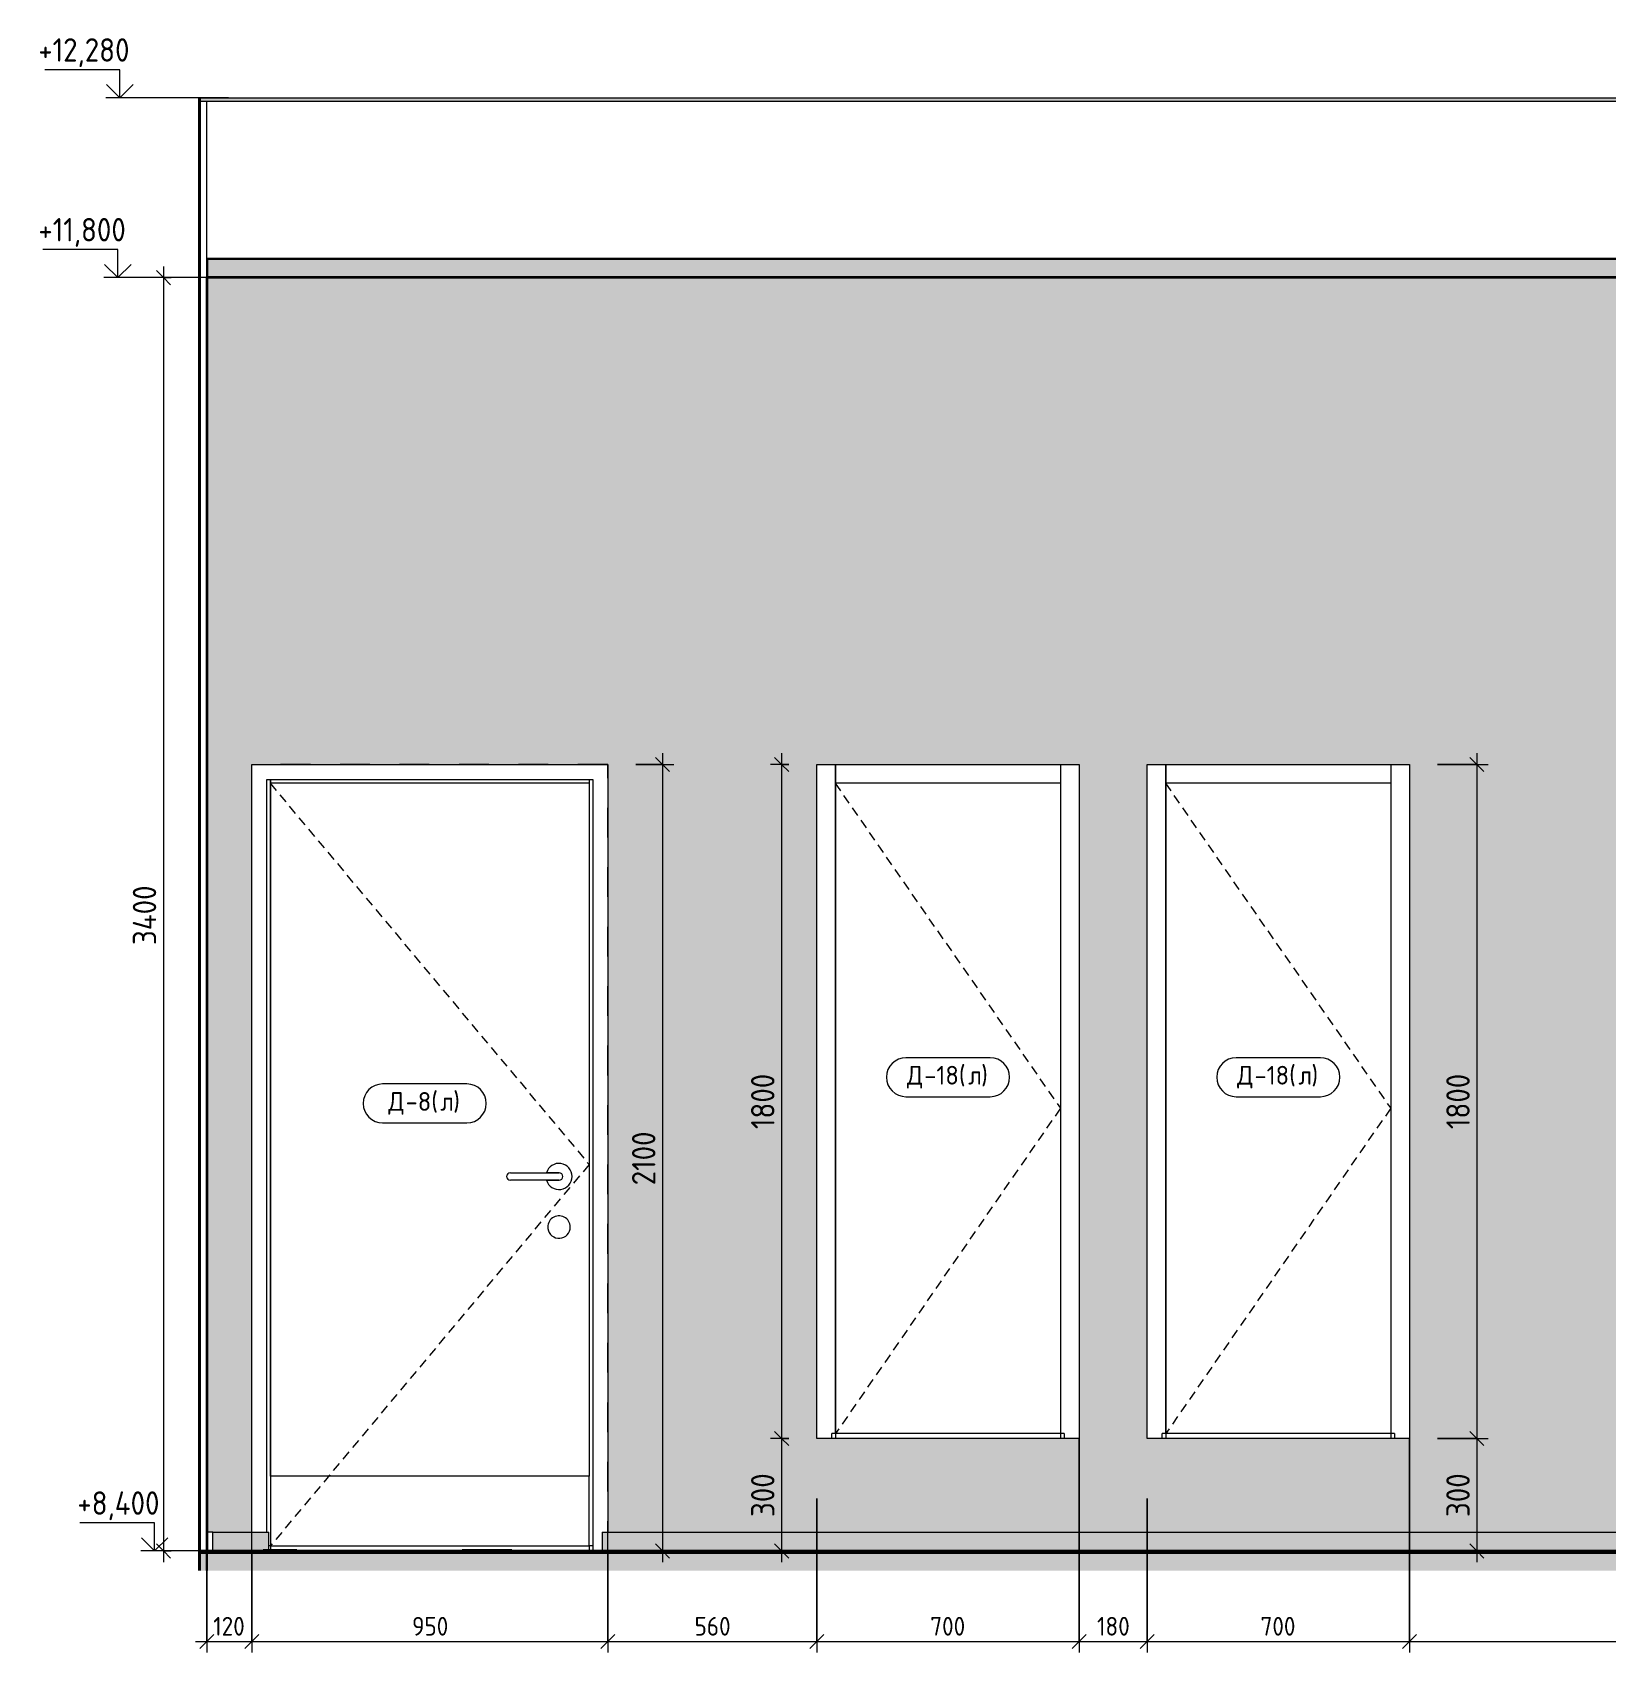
# Model space of a CAD drawing. Header units: millimetres. Extents: x 80461 to 154144, y -1987 to 15370.
# Drawn here: x 118010 to 122209, y 8129 to 12455 of the extents above; entities that cross this region are included whole.
import ezdxf

# ---------------------------------------------------------------- set-up
doc = ezdxf.new("R2010")
doc.units = ezdxf.units.MM
doc.linetypes.add('200_ШТРИХ__ш1_п0_6_', pattern=[40, 25, -15])
doc.linetypes.add('Штрих', pattern=[158.75, 79.375, -79.375])
for name, color, linetype, lineweight in [('A-ANNO-DIMS', 7, 'Continuous', 9), ('A-ANNO-DIMS-25', 7, 'Continuous', 9), ('A-DOOR', 7, 'Continuous', 9), ('A-DOOR-2', 7, 'Штрих', 9), ('A-DOOR-3', 7, '200_ШТРИХ__ш1_п0_6_', 9), ('A-DOOR-FRAM-1', 7, 'Continuous', 9), ('A-DOOR-IDEN', 7, 'Continuous', 9), ('A-FLOR', 7, 'Continuous', 9), ('A-GENM', 7, 'Continuous', 9), ('A-WALL-PATT', 7, 'Continuous', 9), ('G-ANNO-DIMS', 7, 'Continuous', 9), ('G-ANNO-DIMS-1', 7, 'Continuous', 20), ('I-WALL', 7, 'Continuous', 9)]:
    doc.layers.add(name, color=color, linetype=linetype, lineweight=lineweight)
for name, color, linetype, lineweight, true_color in [('A-CLNG-1', 7, 'Continuous', 9, 0x787878), ('A-CLNG-FNSH-1', 7, 'Continuous', 30, 0x3c3c3c), ('A-FLOR-1', 7, 'Continuous', 9, 0x787878), ('A-FLOR-FNSH-1', 7, 'Continuous', 40, 0x3c3c3c), ('A-FLOR-FNSH-2', 7, 'Continuous', 30, 0x3c3c3c), ('A-WALL-4', 7, 'Continuous', 40, 0x3c3c3c), ('A-WALL-5', 7, 'Continuous', 30, 0x3c3c3c), ('A-WALL-FNSH-3', 7, 'Continuous', 30, 0x3c3c3c)]:
    doc.layers.add(name, color=color, linetype=linetype, lineweight=lineweight, true_color=true_color)
doc.styles.add('GOST Common_5', font='GOST_Common.ttf', dxfattribs={"height": 50})
doc.styles.add('ISOCPEUR_2', font='isocpeur.ttf', dxfattribs={"width": 0.9, "height": 62.5})
doc.styles.add('ISOCPEUR_3', font='isocpeur.ttf', dxfattribs={"width": 0.9, "height": 50})
doc.dimstyles.new('ISO-2_0_0_9К_Средний_округл2', dxfattribs={"dimscale": 304.8, "dimtxt": 49.799059, "dimasz": 0.123031, "dimexe": 0.098425, "dimexo": 0, "dimgap": 0, "dimtad": 1, "dimdec": 0, "dimrnd": 10, "dimzin": 0, "dimdsep": 46, "dimtxsty": 'ISOCPEUR_3', "dimblk1": 'OBLIQUE', "dimblk2": 'OBLIQUE', "dimsah": 1, "dimcen": 0.09, "dimdle": 0.098425, "dimazin": 0, "dimtfac": 1, "dimtdec": 4, "dimtix": 1, "dimtmove": 0, "dimatfit": 3, "dimfxl": 1, "dimtvp": 1, "dimtolj": 1, "dimtzin": 0, "dimarcsym": 2})
doc.dimstyles.new('ISO-2_5_0_9К_БОЛЬШОЙ_1', dxfattribs={"dimscale": 304.8, "dimtxt": 62.248823, "dimasz": 0.123031, "dimexe": 0.098425, "dimexo": 0.246063, "dimgap": 0, "dimtad": 1, "dimdec": 0, "dimrnd": 10, "dimzin": 0, "dimdsep": 46, "dimtxsty": 'ISOCPEUR_2', "dimblk1": 'OBLIQUE', "dimblk2": 'OBLIQUE', "dimsah": 1, "dimcen": 0.09, "dimdle": 0.098425, "dimazin": 0, "dimtfac": 1, "dimtdec": 4, "dimtix": 1, "dimtmove": 0, "dimatfit": 3, "dimfxl": 1, "dimtvp": 1, "dimtolj": 1, "dimtzin": 0, "dimarcsym": 2})

# ---------------------------------------------------------------- blocks, each defined once
blk = doc.blocks.new('110_Дверь_СКБ_1Ст_Внутренняя1 - Д-8 950x2100h_охрана-31784688-Развертка 3_41-1')
at = {"layer": 'A-DOOR'}
for p, q in [((86010, 10450), (85160, 10450)), ((85160, 8600), (85160, 10450)), ((86010, 10450), (86010, 8600)), ((85800, 9410), (85930, 9410)), ((85930, 9390), (85800, 9390)), ((85930, 9410), (85896.5, 9410)), ((85896.5, 9390), (85930, 9390)), ((86010, 8600), (85160, 8600)), ((85160, 8600), (85160, 8414)), ((86010, 8414), (86010, 8600)), ((85160, 8414), (86010, 8414))]:
    blk.add_line(p, q, dxfattribs=at)
for centre, radius, start, end in [((85930, 9400), 35, 0, 163.3985), ((85800, 9400), 10, 90, 270), ((85930, 9400), 35, 196.6015, 0), ((85930, 9400), 10, 270, 90), ((85930, 9400), 10, 270, 90), ((85930, 9265), 30, 0, 188.1699), ((85930, 9265), 30, 188.1699, 0)]:
    blk.add_arc(centre, radius, start, end, dxfattribs=at)
at = {"layer": 'A-DOOR-2'}
for p, q in [((86060, 10500), (85110, 10500)), ((85110, 8400), (85110, 10500)), ((86060, 10500), (85110, 10500)), ((85110, 8400), (85110, 10500)), ((86060, 8400), (86060, 10500)), ((86060, 8400), (86060, 10500))]:
    blk.add_line(p, q, dxfattribs=at)
at = {"layer": 'A-DOOR-3'}
for p, q in [((85158.6, 10450), (86010, 9432)), ((86010, 9432), (85160, 8414))]:
    blk.add_line(p, q, dxfattribs=at)
at = {"layer": 'A-DOOR-FRAM-1'}
for p, q in [((85150, 8450), (85150, 10460)), ((85150, 10460), (86020, 10460)), ((85160, 10450), (85160, 10460)), ((85160, 10460), (85160, 8600)), ((86010, 10450), (85160, 10450)), ((86010, 10460), (86010, 10450)), ((86010, 10460), (86010, 8600)), ((86020, 10460), (86020, 8402)), ((85160, 8414), (85155, 8414)), ((85160, 8414), (85160, 8402)), ((86010, 8414), (86010, 8402)), ((86020, 8414), (86010, 8414))]:
    blk.add_line(p, q, dxfattribs=at)
blk = doc.blocks.new('110_Дверь_СКБ_1Ст - д-18 700x2100h_Технический шкаф ЭОМ и СС-23257539-Развертка 3_41-1')
at = {"layer": 'A-DOOR'}
for p, q in [((87268.4, 10450), (86668.4, 10450)), ((86668.4, 8714), (86668.4, 10450)), ((87268.4, 10450), (87268.4, 8714)), ((87268.4, 8714), (86668.4, 8714))]:
    blk.add_line(p, q, dxfattribs=at)
at = {"layer": 'A-DOOR-3'}
for p, q in [((86667, 10450), (87268.4, 9582)), ((87268.4, 9582), (86668.4, 8714))]:
    blk.add_line(p, q, dxfattribs=at)
at = {"layer": 'A-DOOR-FRAM-1'}
for p, q in [((86668.4, 10450), (86668.4, 10500)), ((86668.4, 10500), (86668.4, 8700)), ((87268.4, 10500), (87268.4, 10450)), ((87268.4, 10500), (87268.4, 8700)), ((87268.4, 10450), (86668.4, 10450)), ((86658.4, 8700), (86658.4, 8714)), ((87278.4, 8714), (86658.4, 8714)), ((87278.4, 8714), (87278.4, 8700))]:
    blk.add_line(p, q, dxfattribs=at)
blk = doc.blocks.new('Плинтус - Плинтус светлый _сад_-33488257-Развертка 3_41-1')
at = {"layer": 'A-GENM'}
for p, q in [((85006, 8450), (84991, 8450)), ((84991, 8450), (84991, 8400)), ((85006, 8400), (85006, 8450)), ((84991, 8400), (85006, 8400))]:
    blk.add_line(p, q, dxfattribs=at)
blk = doc.blocks.new('Плинтус - Плинтус светлый _сад_-33488253-Развертка 3_41-1')
at = {"layer": 'A-GENM'}
blk.add_hatch(color=256, dxfattribs=at).paths.add_polyline_path([(85075.6, 8400), (85140, 8400), (85140, 8402), (85155, 8402), (85155, 8450), (85006, 8450), (85006, 8400)])
for p in [(85006, 8450), (85155, 8402)]:
    blk.add_line(p, (85155, 8450), dxfattribs=at)
blk = doc.blocks.new('Плинтус - Плинтус светлый _сад_-33488255-Развертка 3_41-1')
at = {"layer": 'A-GENM'}
for p, q in [((85006, 8450), (84991, 8450)), ((84991, 8450), (84991, 8400)), ((85006, 8400), (85006, 8450)), ((84991, 8400), (85006, 8400))]:
    blk.add_line(p, q, dxfattribs=at)
blk = doc.blocks.new('Плинтус - Плинтус светлый _сад_-V4-Развертка 3_41-1')
at = {"layer": 'A-GENM'}
for p in [(85006, 8450), (85155, 8402)]:
    blk.add_line(p, (85155, 8450), dxfattribs=at)
blk = doc.blocks.new('Плинтус - Плинтус светлый _сад_-33488251-Развертка 3_41-1')
at = {"layer": 'A-GENM'}
blk.add_hatch(color=256, dxfattribs=at).paths.add_polyline_path([(86661.2, 8400), (89465, 8400), (89465, 8450), (86045, 8450), (86045, 8402), (86054, 8402), (86054, 8400), (86490, 8400)])
for p, q in [((86045, 8450), (89465, 8450)), ((86045, 8450), (86045, 8402)), ((89465, 8400), (89465, 8450))]:
    blk.add_line(p, q, dxfattribs=at)
blk = doc.blocks.new('Высотные отметки - Стрелка_Верх-17668718-Развертка 3_41-1')
at = {"layer": 'G-ANNO-DIMS'}
for p, q in [((84757.5, 12355), (84557.5, 12355)), ((84757.5, 12280), (84757.5, 12355)), ((84795.4, 12280), (84720.4, 12280))]:
    blk.add_line(p, q, dxfattribs=at)
at = {"layer": 'G-ANNO-DIMS-1'}
for q in [(84722.1, 12315.4), (84792.8, 12315.4)]:
    blk.add_line((84757.5, 12280), q, dxfattribs=at)
blk = doc.blocks.new('DIMBLOCK7-Развертка 3_41-1')
at = {"layer": 'A-ANNO-DIMS-25'}
for p, q in [((118475.6, 8400), (118475.6, 8128.7)), ((118475.6, 8158.7), (118475.6, 8400)), ((118595.6, 8400), (118595.6, 8128.7)), ((118595.6, 8158.7), (118595.6, 8400)), ((118445.6, 8158.7), (118595.6, 8158.7))]:
    blk.add_line(p, q, dxfattribs=at)
at = {"layer": 'A-ANNO-DIMS-25', "lineweight": 20}
for p, q in [((118475.6, 8158.7), (118494.4, 8177.4)), ((118595.6, 8158.7), (118614.4, 8177.4)), ((118475.6, 8158.7), (118456.9, 8139.9)), ((118595.6, 8158.7), (118576.9, 8139.9))]:
    blk.add_line(p, q, dxfattribs=at)
at = {"layer": 'A-ANNO-DIMS-25', "color": 0, "insert": (118492.5, 8224), "char_height": 50, "width": 103.429, "attachment_point": 1, "line_spacing_factor": 1.149209, "style": 'ISOCPEUR_3'}
blk.add_mtext('120', dxfattribs=at)
blk = doc.blocks.new('_Oblique')
at = {"color": 0, "linetype": 'ByBlock', "lineweight": -2}
blk.add_line((-0.5, -0.5), (0.5, 0.5), dxfattribs=at)
blk = doc.blocks.new('DIMBLOCK8-Развертка 3_41-1')
at = {"layer": 'A-ANNO-DIMS-25'}
for p, q in [((118595.6, 8400), (118595.6, 8128.7)), ((118595.6, 8158.7), (118595.6, 8400)), ((119545.6, 8400), (119545.6, 8128.7)), ((119545.6, 8158.7), (119545.6, 8400)), ((118595.6, 8158.7), (119545.6, 8158.7))]:
    blk.add_line(p, q, dxfattribs=at)
at = {"layer": 'A-ANNO-DIMS-25', "lineweight": 20}
for p, q in [((118595.6, 8158.7), (118614.4, 8177.4)), ((119545.6, 8158.7), (119564.4, 8177.4)), ((118595.6, 8158.7), (118576.9, 8139.9)), ((119545.6, 8158.7), (119526.9, 8139.9))]:
    blk.add_line(p, q, dxfattribs=at)
at = {"layer": 'A-ANNO-DIMS-25', "color": 0, "insert": (119023.2, 8224), "char_height": 50, "width": 113.772, "attachment_point": 1, "line_spacing_factor": 1.149209, "style": 'ISOCPEUR_3'}
blk.add_mtext('950', dxfattribs=at)
blk = doc.blocks.new('DIMBLOCK9-Развертка 3_41-1')
at = {"layer": 'A-ANNO-DIMS-25'}
for p, q in [((120104, 8540), (120104, 8128.7)), ((120104, 8158.7), (120104, 8540)), ((119545.6, 8400), (119545.6, 8128.7)), ((119545.6, 8158.7), (119545.6, 8400)), ((119545.6, 8158.7), (120104, 8158.7))]:
    blk.add_line(p, q, dxfattribs=at)
at = {"layer": 'A-ANNO-DIMS-25', "lineweight": 20}
for p, q in [((119545.6, 8158.7), (119564.4, 8177.4)), ((120104, 8158.7), (120122.8, 8177.4)), ((119545.6, 8158.7), (119526.9, 8139.9)), ((120104, 8158.7), (120085.3, 8139.9))]:
    blk.add_line(p, q, dxfattribs=at)
at = {"layer": 'A-ANNO-DIMS-25', "color": 0, "insert": (119777.4, 8224), "char_height": 50, "width": 113.772, "attachment_point": 1, "line_spacing_factor": 1.149209, "style": 'ISOCPEUR_3'}
blk.add_mtext('560', dxfattribs=at)
blk = doc.blocks.new('DIMBLOCK10-Развертка 3_41-1')
at = {"layer": 'A-ANNO-DIMS-25'}
for p, q in [((120804, 8700), (120804, 8128.7)), ((120804, 8158.7), (120804, 8700)), ((120104, 8540), (120104, 8128.7)), ((120104, 8158.7), (120104, 8540)), ((120104, 8158.7), (120804, 8158.7))]:
    blk.add_line(p, q, dxfattribs=at)
at = {"layer": 'A-ANNO-DIMS-25', "lineweight": 20}
for p, q in [((120104, 8158.7), (120122.8, 8177.4)), ((120804, 8158.7), (120822.8, 8177.4)), ((120104, 8158.7), (120085.3, 8139.9)), ((120804, 8158.7), (120785.3, 8139.9))]:
    blk.add_line(p, q, dxfattribs=at)
at = {"layer": 'A-ANNO-DIMS-25', "color": 0, "insert": (120406.6, 8224), "char_height": 50, "width": 113.772, "attachment_point": 1, "line_spacing_factor": 1.149209, "style": 'ISOCPEUR_3'}
blk.add_mtext('700', dxfattribs=at)
blk = doc.blocks.new('DIMBLOCK11-Развертка 3_41-1')
at = {"layer": 'A-ANNO-DIMS-25'}
for p, q in [((120804, 8700), (120804, 8128.7)), ((120804, 8158.7), (120804, 8700)), ((120985.6, 8540), (120985.6, 8128.7)), ((120985.6, 8158.7), (120985.6, 8540)), ((120804, 8158.7), (120985.6, 8158.7))]:
    blk.add_line(p, q, dxfattribs=at)
at = {"layer": 'A-ANNO-DIMS-25', "lineweight": 20}
for p, q in [((120804, 8158.7), (120822.8, 8177.4)), ((120985.6, 8158.7), (121004.4, 8177.4)), ((120804, 8158.7), (120785.3, 8139.9)), ((120985.6, 8158.7), (120966.9, 8139.9))]:
    blk.add_line(p, q, dxfattribs=at)
at = {"layer": 'A-ANNO-DIMS-25', "color": 0, "insert": (120851.7, 8224), "char_height": 50, "width": 103.429, "attachment_point": 1, "line_spacing_factor": 1.149209, "style": 'ISOCPEUR_3'}
blk.add_mtext('180', dxfattribs=at)
blk = doc.blocks.new('DIMBLOCK12-Развертка 3_41-1')
at = {"layer": 'A-ANNO-DIMS-25'}
for p, q in [((121685.6, 8700), (121685.6, 8128.7)), ((121685.6, 8158.7), (121685.6, 8700)), ((120985.6, 8540), (120985.6, 8128.7)), ((120985.6, 8158.7), (120985.6, 8540)), ((120985.6, 8158.7), (121685.6, 8158.7))]:
    blk.add_line(p, q, dxfattribs=at)
at = {"layer": 'A-ANNO-DIMS-25', "lineweight": 20}
for p, q in [((120985.6, 8158.7), (121004.4, 8177.4)), ((121685.6, 8158.7), (121704.4, 8177.4)), ((120985.6, 8158.7), (120966.9, 8139.9)), ((121685.6, 8158.7), (121666.9, 8139.9))]:
    blk.add_line(p, q, dxfattribs=at)
at = {"layer": 'A-ANNO-DIMS-25', "color": 0, "insert": (121288.2, 8224), "char_height": 50, "width": 113.772, "attachment_point": 1, "line_spacing_factor": 1.149209, "style": 'ISOCPEUR_3'}
blk.add_mtext('700', dxfattribs=at)
blk = doc.blocks.new('DIMBLOCK13-Развертка 3_41-1')
at = {"layer": 'A-ANNO-DIMS-25'}
for p, q in [((121685.6, 8700), (121685.6, 8128.7)), ((121685.6, 8158.7), (121685.6, 8700)), ((122935.6, 8400), (122935.6, 8128.7)), ((122935.6, 8158.7), (122935.6, 8400)), ((121685.6, 8158.7), (122935.6, 8158.7))]:
    blk.add_line(p, q, dxfattribs=at)
at = {"layer": 'A-ANNO-DIMS-25', "lineweight": 20}
for p, q in [((121685.6, 8158.7), (121704.4, 8177.4)), ((122935.6, 8158.7), (122954.4, 8177.4)), ((121685.6, 8158.7), (121666.9, 8139.9)), ((122935.6, 8158.7), (122916.9, 8139.9))]:
    blk.add_line(p, q, dxfattribs=at)
at = {"layer": 'A-ANNO-DIMS-25', "color": 0, "insert": (122251.7, 8224), "char_height": 50, "width": 141.353, "attachment_point": 1, "line_spacing_factor": 1.149209, "style": 'ISOCPEUR_3'}
blk.add_mtext('1250', dxfattribs=at)
blk = doc.blocks.new('DIMBLOCK25-Развертка 3_41-1')
at = {"layer": 'A-ANNO-DIMS-25', "lineweight": 20}
for p, q in [((119692.1, 10500), (119673.3, 10518.7)), ((119692.1, 10500), (119710.8, 10481.2)), ((119692.1, 8400), (119673.3, 8418.7)), ((119692.1, 8400), (119710.8, 8381.2))]:
    blk.add_line(p, q, dxfattribs=at)
at = {"layer": 'A-ANNO-DIMS-25'}
for p, q in [((119692.1, 10530), (119692.1, 8370)), ((119620.6, 10500), (119722.1, 10500)), ((119692.1, 10500), (119620.6, 10500)), ((119643.6, 8400), (119722.1, 8400)), ((119692.1, 8400), (119643.6, 8400))]:
    blk.add_line(p, q, dxfattribs=at)
at = {"layer": 'A-ANNO-DIMS-25', "color": 0, "insert": (119610.4, 9376.4), "char_height": 62.5, "width": 176.691, "attachment_point": 1, "rotation": 90, "line_spacing_factor": 1.149209, "style": 'ISOCPEUR_2'}
blk.add_mtext('2100', dxfattribs=at)
blk = doc.blocks.new('М_двери - Типоразмер_рамка-25223575-Развертка 3_41-1')
at = {"layer": 'A-DOOR-IDEN'}
for p, q in [((85683.9, 9647), (85459.1, 9647)), ((85459.1, 9543), (85683.9, 9543))]:
    blk.add_line(p, q, dxfattribs=at)
for centre, start, end in [((85459.1, 9595), 90, 270), ((85683.9, 9595), 270, 90)]:
    blk.add_arc(centre, 52, start, end, dxfattribs=at)
blk = doc.blocks.new('DIMBLOCK39-Развертка 3_41-1')
at = {"layer": 'A-ANNO-DIMS-25', "lineweight": 20}
for p, q in [((120009.8, 10500), (119991.1, 10518.8)), ((120009.8, 10500), (120028.6, 10481.2)), ((120009.8, 8700), (119991.1, 8718.8)), ((120009.8, 8700), (120028.6, 8681.2))]:
    blk.add_line(p, q, dxfattribs=at)
at = {"layer": 'A-ANNO-DIMS-25'}
for p, q in [((120009.8, 10530), (120009.8, 8700)), ((120029, 10500), (119979.8, 10500)), ((120009.8, 10500), (120029, 10500)), ((120029, 8700), (119979.8, 8700)), ((120009.8, 8700), (120029, 8700))]:
    blk.add_line(p, q, dxfattribs=at)
at = {"layer": 'A-ANNO-DIMS-25', "color": 0, "insert": (119928.2, 9526.4), "char_height": 62.5, "width": 176.691, "attachment_point": 1, "rotation": 90, "line_spacing_factor": 1.149209, "style": 'ISOCPEUR_2'}
blk.add_mtext('1800', dxfattribs=at)
blk = doc.blocks.new('DIMBLOCK40-Развертка 3_41-1')
at = {"layer": 'A-ANNO-DIMS-25'}
for p, q in [((120029, 8700), (119979.8, 8700)), ((120009.8, 8700), (120009.8, 8370)), ((120009.8, 8700), (120029, 8700)), ((119961.3, 8400), (120039.8, 8400)), ((120009.8, 8400), (119961.3, 8400))]:
    blk.add_line(p, q, dxfattribs=at)
at = {"layer": 'A-ANNO-DIMS-25', "lineweight": 20}
for p, q in [((120009.8, 8700), (119991.1, 8718.8)), ((120009.8, 8700), (120028.6, 8681.2)), ((120009.8, 8400), (119991.1, 8418.7)), ((120009.8, 8400), (120028.6, 8381.2))]:
    blk.add_line(p, q, dxfattribs=at)
at = {"layer": 'A-ANNO-DIMS-25', "color": 0, "insert": (119928.2, 8490.7), "char_height": 62.5, "width": 142.215, "attachment_point": 1, "rotation": 90, "line_spacing_factor": 1.149209, "style": 'ISOCPEUR_2'}
blk.add_mtext('300', dxfattribs=at)
blk = doc.blocks.new('DIMBLOCK41-Развертка 3_41-1')
at = {"layer": 'A-ANNO-DIMS-25', "lineweight": 20}
for p, q in [((121865.7, 10500), (121847, 10518.8)), ((121865.7, 10500), (121884.5, 10481.2)), ((121865.7, 8700), (121847, 8718.8)), ((121865.7, 8700), (121884.5, 8681.2))]:
    blk.add_line(p, q, dxfattribs=at)
at = {"layer": 'A-ANNO-DIMS-25'}
for p, q in [((121865.7, 10530), (121865.7, 8700)), ((121760.6, 10500), (121895.7, 10500)), ((121865.7, 10500), (121760.6, 10500)), ((121760.6, 8700), (121895.7, 8700)), ((121865.7, 8700), (121760.6, 8700))]:
    blk.add_line(p, q, dxfattribs=at)
at = {"layer": 'A-ANNO-DIMS-25', "color": 0, "insert": (121784.1, 9526.4), "char_height": 62.5, "width": 176.691, "attachment_point": 1, "rotation": 90, "line_spacing_factor": 1.149209, "style": 'ISOCPEUR_2'}
blk.add_mtext('1800', dxfattribs=at)
blk = doc.blocks.new('DIMBLOCK42-Развертка 3_41-1')
at = {"layer": 'A-ANNO-DIMS-25'}
for p, q in [((121760.6, 8700), (121895.7, 8700)), ((121865.7, 8700), (121760.6, 8700)), ((121865.7, 8700), (121865.7, 8370)), ((121817.3, 8400), (121895.7, 8400)), ((121865.7, 8400), (121817.3, 8400))]:
    blk.add_line(p, q, dxfattribs=at)
at = {"layer": 'A-ANNO-DIMS-25', "lineweight": 20}
for p, q in [((121865.7, 8700), (121847, 8718.8)), ((121865.7, 8700), (121884.5, 8681.2)), ((121865.7, 8400), (121847, 8418.7)), ((121865.7, 8400), (121884.5, 8381.2))]:
    blk.add_line(p, q, dxfattribs=at)
at = {"layer": 'A-ANNO-DIMS-25', "color": 0, "insert": (121784.1, 8490.7), "char_height": 62.5, "width": 142.215, "attachment_point": 1, "rotation": 90, "line_spacing_factor": 1.149209, "style": 'ISOCPEUR_2'}
blk.add_mtext('300', dxfattribs=at)
blk = doc.blocks.new('DIMBLOCK43-Развертка 3_41-1')
at = {"layer": 'A-ANNO-DIMS-25', "lineweight": 20}
for p, q in [((118359.5, 11800), (118340.7, 11818.8)), ((118359.5, 11800), (118378.2, 11781.2)), ((118359.5, 8400), (118340.7, 8418.7)), ((118359.5, 8400), (118378.2, 8381.2))]:
    blk.add_line(p, q, dxfattribs=at)
at = {"layer": 'A-ANNO-DIMS-25'}
for p, q in [((118359.5, 11830), (118359.5, 8370)), ((118401.6, 11800), (118329.5, 11800)), ((118359.5, 11800), (118380.6, 11800)), ((118380.6, 8400), (118329.5, 8400)), ((118359.5, 8400), (118380.6, 8400))]:
    blk.add_line(p, q, dxfattribs=at)
at = {"layer": 'A-ANNO-DIMS-25', "color": 0, "insert": (118277.8, 10018), "char_height": 62.5, "width": 196.802, "attachment_point": 1, "rotation": 90, "line_spacing_factor": 1.149209, "style": 'ISOCPEUR_2'}
blk.add_mtext('3400', dxfattribs=at)

msp = doc.modelspace()

# ---------------------------------------------------------------- hatches: boundary and pattern name
at = {"layer": 'A-CLNG-1'}
msp.add_hatch(color=256, dxfattribs=at).paths.add_polyline_path([(125220.7, 11800), (131964.6, 11800), (131964.6, 11850), (118476.6, 11850), (118476.6, 11800), (123529.4, 11800)])
at = {"layer": 'A-FLOR'}
msp.add_hatch(color=256, dxfattribs=at).paths.add_polyline_path([(119535.2, 8400), (119539.6, 8400.1), (119539.6, 8402), (119289.4, 8402), (119289.4, 8400), (119530.6, 8400)])
at = {"layer": 'A-FLOR-1'}
msp.add_hatch(color=256, dxfattribs=at).paths.add_polyline_path([(131774.4, 8347.7), (131985.6, 8347.7), (131985.6, 8395), (118455.6, 8395), (118455.6, 8347.7), (131668.7, 8347.7)])
h = msp.add_hatch(color=256, dxfattribs=at)
h.paths.add_polyline_path([(118640.6, 8400), (118715.6, 8400), (118715.6, 8402), (118625.6, 8402), (118625.6, 8400), (118635.6, 8400)])
h.paths.add_polyline_path([(119289.4, 8400), (119289.4, 8402), (119156.9, 8402), (119156.9, 8400)])
at = {"layer": 'A-WALL-PATT'}
h = msp.add_hatch(color=256, dxfattribs=at)
h.paths.add_polyline_path([(130305.6, 8450), (131964.6, 8450), (131964.6, 8700), (131285.6, 8700), (131285.6, 10500), (131964.6, 10500), (131964.6, 11800), (118476.6, 11800), (118476.6, 8450), (118595.6, 8450), (118595.6, 10500), (119545.6, 10500), (119545.6, 8450), (122935.6, 8450), (122935.6, 10500), (123885.6, 10500), (123885.6, 8450), (124785.6, 8450), (124785.6, 10500), (125735.6, 10500), (125735.6, 8450), (126540.6, 8450), (126540.6, 10500), (127940.6, 10500), (127940.6, 8450), (128680.6, 8450), (128680.6, 10500), (130080.6, 10500), (130080.6, 8450), (130294.5, 8450)])
h.paths.add_polyline_path([(130305.6, 8700), (130305.6, 10500), (131005.6, 10500), (131005.6, 8700), (130355.6, 8700)])
h.paths.add_polyline_path([(121685.6, 8700), (120985.6, 8700), (120985.6, 10500), (121685.6, 10500), (121685.6, 8839.3)])
h.paths.add_polyline_path([(120146.8, 8700), (120104, 8700), (120104, 10500), (120804, 10500), (120804, 8700), (120154, 8700)])
h.paths.add_polyline_path([(125845.6, 9259), (125844.6, 9259), (125844.6, 9341), (125926.6, 9341), (125926.6, 9259), (125847.6, 9259)])
h.paths.add_polyline_path([(123995.6, 9259), (123994.6, 9259), (123994.6, 9341), (124076.6, 9341), (124076.6, 9259), (123997.6, 9259)])
h.paths.add_polyline_path([(125857.6, 9260), (125925.6, 9260), (125925.6, 9340), (125845.6, 9340), (125845.6, 9260), (125847.6, 9260)])
h.paths.add_polyline_path([(124075.6, 9260), (124075.6, 9340), (123995.6, 9340), (123995.6, 9260), (124073.6, 9260)])
h.paths.add_polyline_path([(124063.6, 9262), (123997.6, 9262), (123997.6, 9338), (124073.6, 9338), (124073.6, 9262)])
h.paths.add_polyline_path([(125912.6, 9262), (125847.6, 9262), (125847.6, 9338), (125923.6, 9338), (125923.6, 9262), (125913.6, 9262)])
h.paths.add_polyline_path([(125913.6, 9272), (125913.6, 9328), (125857.6, 9328), (125857.6, 9272), (125912.6, 9272)])
h.paths.add_polyline_path([(124007.6, 9272), (124063.6, 9272), (124063.6, 9328), (124007.6, 9328), (124007.6, 9273)])
h.paths.add_polyline_path([(125912.6, 9273), (125858.6, 9273), (125858.6, 9327), (125912.6, 9327)])
h.paths.add_polyline_path([(124008.6, 9273), (124008.6, 9327), (124062.6, 9327), (124062.6, 9273)])
h.paths.add_polyline_path([(128405.6, 9950), (128405.6, 10050), (128505.6, 10050), (128505.6, 9950), (128486.8, 9950)])
h.paths.add_polyline_path([(129330.6, 10650), (129330.6, 10750), (129430.6, 10750), (129430.6, 10650)])
at = {"layer": 'I-WALL'}
msp.add_hatch(color=256, dxfattribs=at).paths.add_polyline_path([(123859.4, 12270), (123875.6, 12270), (123875.6, 12280), (118455.6, 12280), (118455.6, 12270), (123529.4, 12270)])

# ---------------------------------------------------------------- linework, layer by layer
at = {"layer": 'A-CLNG-FNSH-1'}
for p, q in [((131964.6, 11850), (118476.6, 11850)), ((118476.6, 11850), (118476.6, 11800)), ((131964.6, 11801), (118476.6, 11801)), ((118476.6, 11800), (131964.6, 11800))]:
    msp.add_line(p, q, dxfattribs=at)
at = {"layer": 'A-FLOR'}
for p, q in [((118455.6, 12280), (131985.8, 12280)), ((119289.4, 8402), (119539.9, 8402)), ((119540.6, 8400), (119540.6, 8402))]:
    msp.add_line(p, q, dxfattribs=at)
at = {"layer": 'A-FLOR-FNSH-1'}
msp.add_line((118455.6, 8395), (118455.6, 8347.7), dxfattribs=at)
at = {"layer": 'A-FLOR-FNSH-2'}
for p, q in [((131985.8, 8400), (118455.6, 8400)), ((118455.6, 8400), (118455.6, 8395)), ((118455.6, 8395), (131985.8, 8395)), ((118715.6, 8402), (118625.6, 8402)), ((118625.6, 8402), (118625.6, 8400)), ((118715.6, 8400), (118715.6, 8402)), ((119289.4, 8402), (119156.9, 8402)), ((119156.9, 8402), (119156.9, 8400)), ((119289.4, 8400), (119289.4, 8402))]:
    msp.add_line(p, q, dxfattribs=at)
at = {"layer": 'A-WALL-4'}
for p, q in [((118455.6, 12280), (118455.5, 12280)), ((118455.6, 8395), (118455.6, 12280))]:
    msp.add_line(p, q, dxfattribs=at)
at = {"layer": 'A-WALL-5'}
for p, q in [((118455.6, 8400), (118455.6, 8400)), ((118455.6, 8400), (118455.6, 8347.7)), ((118475.6, 8347.7), (118475.6, 8400))]:
    msp.add_line(p, q, dxfattribs=at)
at = {"layer": 'A-WALL-FNSH-3'}
for p, q in [((118475.6, 11800), (118475.6, 8400)), ((118476.6, 11800), (118475.6, 11800)), ((118476.6, 8400), (118476.6, 11800))]:
    msp.add_line(p, q, dxfattribs=at)
at = {"layer": 'G-ANNO-DIMS'}
for p, q in [((118357.9, 12280), (118243.1, 12280)), ((118533.3, 12280), (118357.9, 12280)), ((118350, 11800), (118238, 11800)), ((118612.3, 11800), (118350, 11800)), ((118633.7, 8400), (118336.1, 8400))]:
    msp.add_line(p, q, dxfattribs=at)
at = {"layer": 'I-WALL'}
for p, q in [((131985.6, 12270), (118455.6, 12270)), ((118475.6, 11800), (118475.6, 12270)), ((118595.6, 8450), (118595.6, 10500)), ((118595.6, 10500), (119545.6, 10500)), ((119545.6, 10500), (119545.6, 8450)), ((120104, 8700), (120104, 10500)), ((120104, 10500), (120804, 10500)), ((120804, 10500), (120804, 8700)), ((120985.6, 8700), (120985.6, 10500)), ((120985.6, 10500), (121685.6, 10500)), ((121685.6, 10500), (121685.6, 8700)), ((120804, 8700), (120104, 8700)), ((121685.6, 8700), (120985.6, 8700))]:
    msp.add_line(p, q, dxfattribs=at)

# ---------------------------------------------------------------- block references
at = {"layer": 'A-DOOR'}
for p in [(33485.6, 0), (34367.2, 0)]:
    msp.add_blockref('110_Дверь_СКБ_1Ст - д-18 700x2100h_Технический шкаф ЭОМ и СС-23257539-Развертка 3_41-1', p, dxfattribs=at)
at = {"layer": 'A-DOOR-FRAM-1'}
msp.add_blockref('110_Дверь_СКБ_1Ст_Внутренняя1 - Д-8 950x2100h_охрана-31784688-Развертка 3_41-1', (33485.6, 0), dxfattribs=at)
at = {"layer": 'A-DOOR-IDEN'}
for p in [(34882.5, 70), (35764.1, 70), (33485.6, 0)]:
    msp.add_blockref('М_двери - Типоразмер_рамка-25223575-Развертка 3_41-1', p, dxfattribs=at)
at = {"layer": 'A-GENM'}
for name in ['Плинтус - Плинтус светлый _сад_-33488257-Развертка 3_41-1', 'Плинтус - Плинтус светлый _сад_-33488255-Развертка 3_41-1', 'Плинтус - Плинтус светлый _сад_-33488253-Развертка 3_41-1', 'Плинтус - Плинтус светлый _сад_-V4-Развертка 3_41-1', 'Плинтус - Плинтус светлый _сад_-33488251-Развертка 3_41-1']:
    msp.add_blockref(name, (33485.6, 0), dxfattribs=at)
at = {"layer": 'G-ANNO-DIMS'}
for p in [(33485.6, 0), (33480.5, -480), (33578.6, -3880)]:
    msp.add_blockref('Высотные отметки - Стрелка_Верх-17668718-Развертка 3_41-1', p, dxfattribs=at)

# ---------------------------------------------------------------- texts
at = {"layer": 'A-DOOR-IDEN', "char_height": 50, "attachment_point": 1, "style": 'GOST Common_5'}
for s, insert, width in [('\\fGOST Common|b0|i0|c204|p34|;Д', (120344.2, 9695.3), 56.118), ('-18(', (120390.5, 9695.3), 142.3), ('\\fGOST Common|b0|i0|c204|p34|;)', (120542.6, 9695.3), 24.051), ('\\fGOST Common|b0|i0|c204|p34|;Д', (121225.8, 9695.3), 56.118), ('-18(', (121272.1, 9695.3), 142.3), ('\\fGOST Common|b0|i0|c204|p34|;)', (121424.2, 9695.3), 24.051), ('\\fGOST Common|b0|i0|c204|p34|;л', (120507.9, 9695.3), 42.089), ('\\fGOST Common|b0|i0|c204|p34|;л', (121389.5, 9695.3), 42.089), ('\\fGOST Common|b0|i0|c204|p34|;Д', (118959.7, 9625.3), 56.118), ('-8(', (119006, 9625.3), 112.236), ('\\fGOST Common|b0|i0|c204|p34|;л', (119098.6, 9625.3), 42.089), ('\\fGOST Common|b0|i0|c204|p34|;)', (119133.3, 9625.3), 24.051)]:
    msp.add_mtext(s, dxfattribs=dict(at, insert=insert, width=width))

# ---------------------------------------------------------------- dimensions: what is measured, and where the dimension line sits
at = {"layer": 'A-ANNO-DIMS'}
for base, p1, p2, override, picture, middle in [((119692.1, 8400), (119545.6, 10500), (119718.6, 8400), {"dimpost": '<>', "dimfxl": 2107.111539}, 'DIMBLOCK25-Развертка 3_41-1', (119660.8, 9450)), ((120009.8, 8700), (120104, 10500), (120104, 8700), {"dimpost": '<>', "dimfxl": 1800}, 'DIMBLOCK39-Развертка 3_41-1', (119978.6, 9600)), ((121865.7, 8700), (121685.6, 10500), (121685.6, 8700), {"dimpost": '<>', "dimfxl": 1800}, 'DIMBLOCK41-Развертка 3_41-1', (121834.5, 9600)), ((120009.8, 8400), (120104, 8700), (120036.3, 8400), {"dimpost": '<>', "dimfxl": 307.538825}, 'DIMBLOCK40-Развертка 3_41-1', (119978.6, 8550)), ((121865.7, 8400), (121685.6, 8700), (121892.3, 8400), {"dimpost": '<>', "dimfxl": 364.278168}, 'DIMBLOCK42-Развертка 3_41-1', (121834.5, 8550))]:
    dim = msp.add_linear_dim(base=base, p1=p1, p2=p2, angle=90, dimstyle='ISO-2_5_0_9К_БОЛЬШОЙ_1', override=override, dxfattribs=at)
    dim.commit()
    dim.dimension.update_dxf_attribs({"geometry": picture, "text_midpoint": middle})
for base, p1, p2, override, picture, middle in [((120804, 8158.7), (120104, 8540), (120804, 8700), {"dimpost": '<>', "dimfxl": 718.052923}, 'DIMBLOCK10-Развертка 3_41-1', (120454, 8183.7)), ((120985.6, 8158.7), (120804, 8700), (120985.6, 8540), {"dimpost": '<>', "dimfxl": 242.030806}, 'DIMBLOCK11-Развертка 3_41-1', (120894.8, 8183.7)), ((121685.6, 8158.7), (120985.6, 8540), (121685.6, 8700), {"dimpost": '<>', "dimfxl": 718.052923}, 'DIMBLOCK12-Развертка 3_41-1', (121335.6, 8183.7)), ((122935.6, 8158.7), (121685.6, 8700), (122935.6, 8400), {"dimpost": '<>', "dimfxl": 1285.496013}, 'DIMBLOCK13-Развертка 3_41-1', (122310.6, 8183.7)), ((120104, 8158.7), (119545.6, 8400), (120104, 8540), {"dimpost": '<>', "dimfxl": 575.68172}, 'DIMBLOCK9-Развертка 3_41-1', (119824.8, 8183.7)), ((118595.6, 8158.7), (118475.6, 8400), (118595.6, 8400), {"dimpost": '<>', "dimfxl": 119.999962}, 'DIMBLOCK7-Развертка 3_41-1', (118535.6, 8183.7)), ((119545.6, 8158.7), (118595.6, 8400), (119545.6, 8400), {"dimpost": '<>', "dimfxl": 950}, 'DIMBLOCK8-Развертка 3_41-1', (119070.6, 8183.7))]:
    dim = msp.add_linear_dim(base=base, p1=p1, p2=p2, dimstyle='ISO-2_0_0_9К_Средний_округл2', override=override, dxfattribs=at)
    dim.commit()
    dim.dimension.update_dxf_attribs({"geometry": picture, "text_midpoint": middle})

# ---------------------------------------------------------------- next in the draw order: texts
at = {"layer": 'G-ANNO-DIMS', "char_height": 62.5, "attachment_point": 1, "line_spacing_factor": 1.149209, "style": 'ISOCPEUR_2', "bg_fill": 3, "box_fill_scale": 1.25, "bg_fill_color": 256, "bg_fill_true_color": 13158600, "bg_fill_transparency": 0}
for s, insert, width in [('+12,280', (118025.5, 12439.2), 288.318), ('+11,800', (118025.7, 11959.2), 275.62), ('+8,400', (118129.7, 8559.2), 261.428)]:
    msp.add_mtext(s, dxfattribs=dict(at, insert=insert, width=width))

# ---------------------------------------------------------------- next in the draw order: dimensions: what is measured, and where the dimension line sits
at = {"layer": 'A-ANNO-DIMS'}
dim = msp.add_linear_dim(base=(118359.5, 8400), p1=(118476.6, 11800), p2=(118455.6, 8400), angle=90, dimstyle='ISO-2_5_0_9К_БОЛЬШОЙ_1', override={"dimpost": '<>', "dimfxl": 3400.064853}, dxfattribs=at)
dim.commit()
dim.dimension.update_dxf_attribs({"geometry": 'DIMBLOCK43-Развертка 3_41-1', "text_midpoint": (118328.2, 10100)})

doc.saveas('drawing.dxf')
